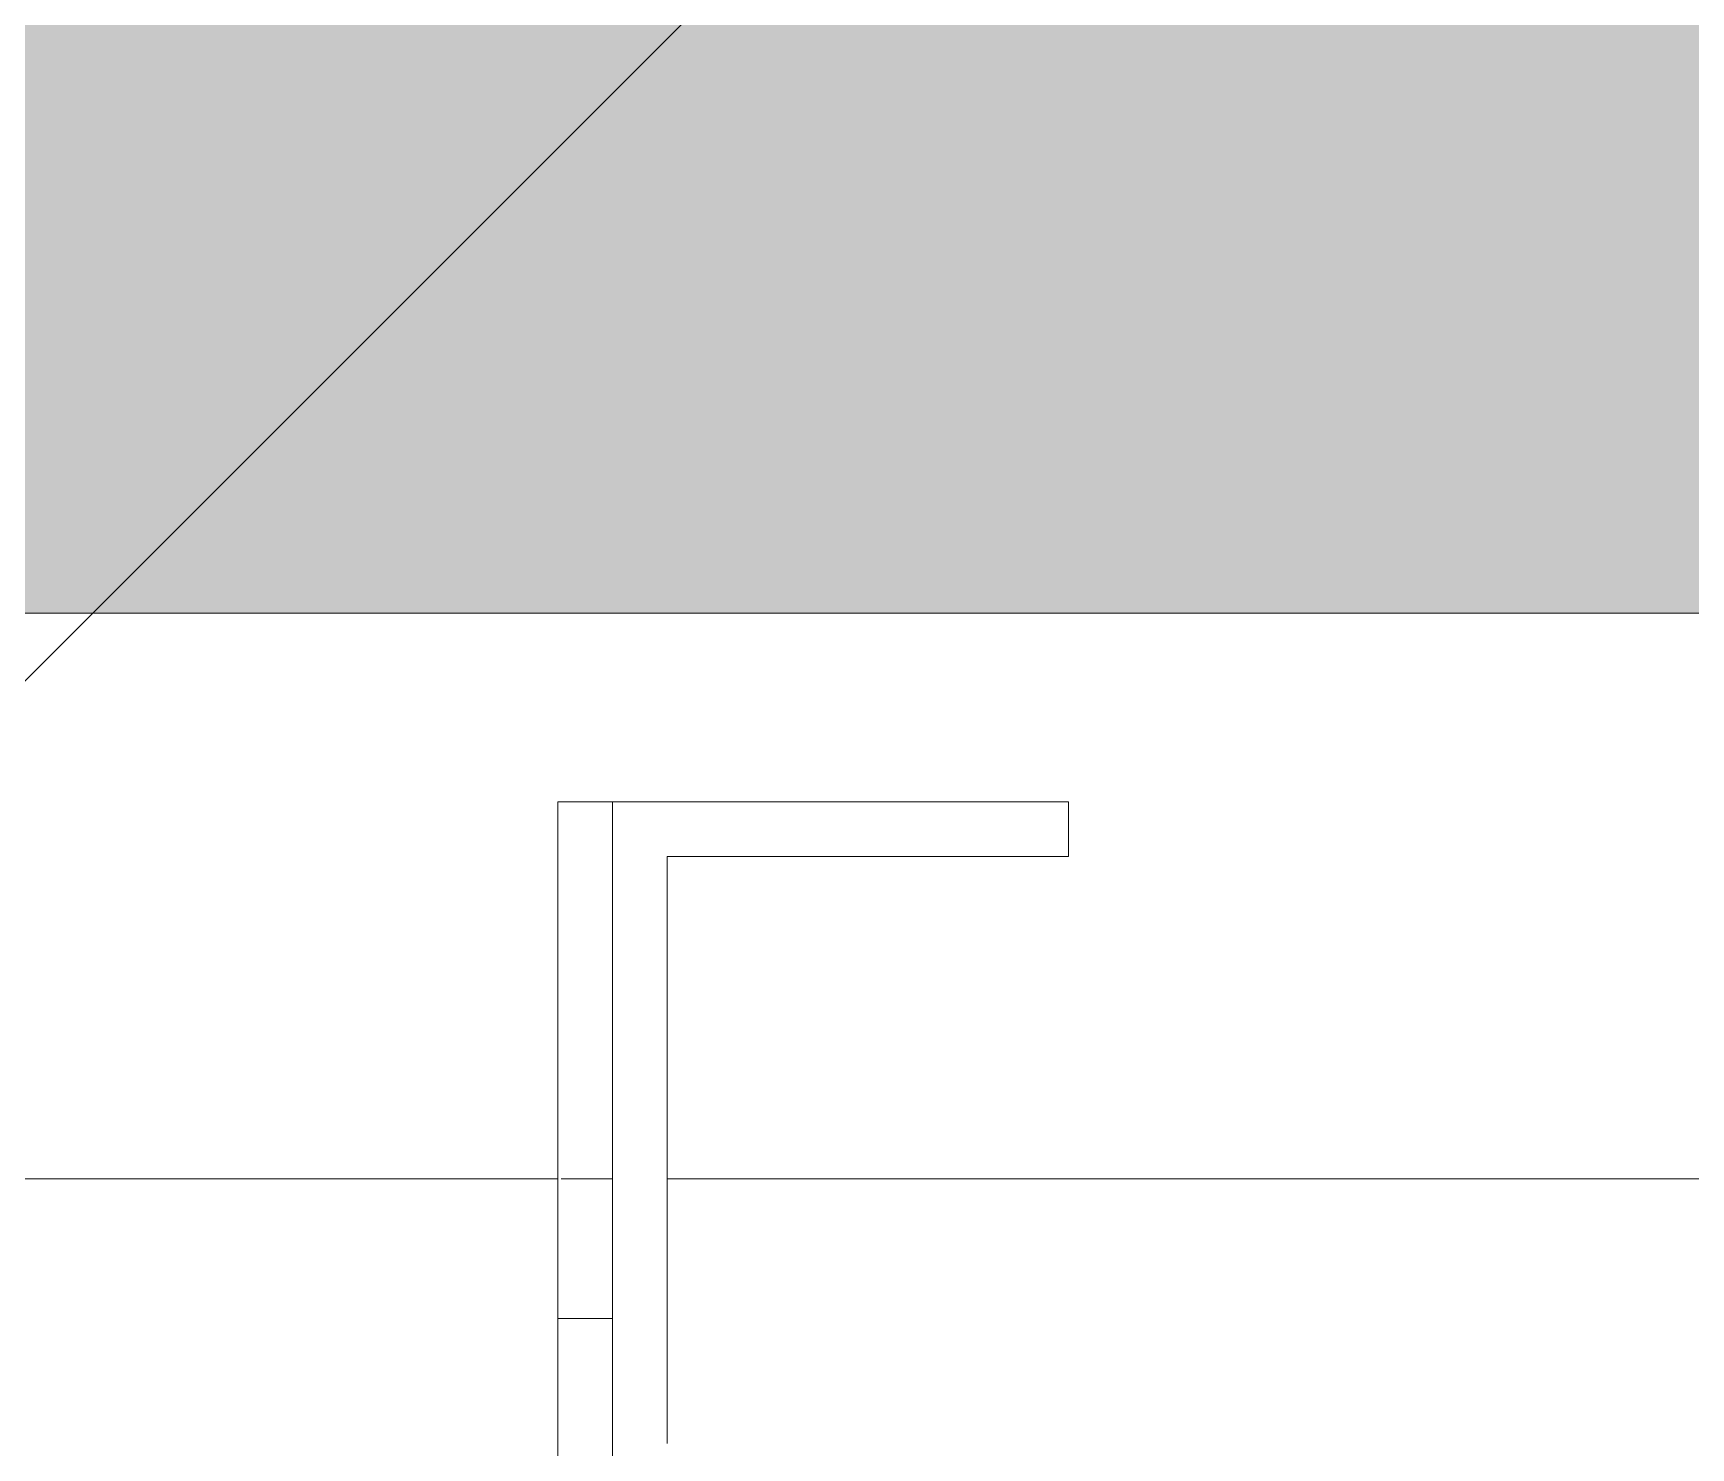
# Model space of a CAD drawing. Header units: millimetres. Extents: x -57519 to 497916, y -349472 to 446842.
# Drawn here: x 336053.4 to 336326.1, y 28720.2 to 28952.9 of the extents above; entities that cross this region are included whole.
import ezdxf

# ---------------------------------------------------------------- set-up
doc = ezdxf.new("R2010")
doc.units = ezdxf.units.MM
for name, color, linetype, lineweight in [('A-DETL-GENF', 92, 'Continuous', 5), ('A-WALL', 113, 'Continuous', 20), ('A-WALL-PATT', 111, 'Continuous', 20), ('Q-CASE', 31, 'Continuous', 5)]:
    doc.layers.add(name, color=color, linetype=linetype, lineweight=lineweight)

# ---------------------------------------------------------------- blocks, each defined once
blk = doc.blocks.new('DLN_Cat Ladder - 750x750x4500 _WDD_-9656512-SITE COVERAGE')
at = {"layer": 'Q-CASE'}
for p, q in [((-189.3, -600), (-189.3, -685)), ((-189.3, -699), (-189.3, -600)), ((-180.3, -600), (-189.3, -600)), ((-189.3, -600), (-180.3, -600)), ((-180.3, -600), (-180.3, -699)), ((-180.3, -685), (-180.3, -600)), ((-105.3, -600), (-180.3, -600)), ((-180.3, -600), (-180.3, -699)), ((-180.3, -699), (-180.3, -600)), ((-180.3, -600), (-105.3, -600)), ((-105.3, -609), (-105.3, -600)), ((-105.3, -600), (-105.3, -609)), ((-171.3, -705.49), (-171.3, -609)), ((-171.3, -609), (-105.3, -609)), ((-105.3, -609), (-171.3, -609)), ((-171.3, -609), (-171.3, -705.49)), ((-180.3, -699), (-180.3, -662)), ((-180.3, -662), (-180.3, -699)), ((-171.3, -662), (-171.3, -699)), ((-171.3, -705.49), (-171.3, -662)), ((-189.3, -685), (-189.3, -699)), ((-189.3, -685), (-180.3, -685)), ((-189.3, -685), (-180.3, -685)), ((-180.3, -699), (-180.3, -685)), ((-189.3, -699), (-189.3, -710.19)), ((-189.3, -724), (-189.3, -699)), ((-180.3, -699), (-180.3, -705.49)), ((-180.3, -699), (-180.3, -705.55)), ((-180.3, -699), (-180.3, -711.94)), ((-180.3, -705.55), (-180.3, -699)), ((-180.3, -699), (-180.3, -705.49)), ((-180.3, -705.49), (-180.3, -699)), ((-171.3, -705.55), (-171.3, -699))]:
    blk.add_line(p, q, dxfattribs=at)

msp = doc.modelspace()

# ---------------------------------------------------------------- hatches: boundary and pattern name
at = {"layer": 'A-DETL-GENF'}
h = msp.add_hatch(dxfattribs=at)
h.set_pattern_fill('FP_40', color=250, style=0, pattern_type=2)
h.set_pattern_definition([(45, (248763.4, 0), (-1257.236, 1257.236), []), (45, (248763.4, 1905), (-1257.236, 1257.236), [])])
h.paths.add_polyline_path([(325750.11, -8642.51), (328562.73, -8642.51), (328562.73, 4657.49), (341312.73, 4657.49), (341312.73, 30557.49), (342712.73, 30557.49), (342712.73, 48907.68), (339962.73, 48907.68), (339962.73, 52157.49), (338962.73, 52157.49), (338962.73, 53757.49), (297512.73, 53757.49), (297512.73, 52247.49), (286277.73, 52247.49), (286277.73, 34407.49), (285902.73, 34407.49), (285902.73, 7407.49), (286277.73, 7407.49), (286277.73, -2267.51), (315555.23, -2267.51), (315555.23, -8642.51), (321257.06, -8642.51)], flags=0)
at = {"layer": 'A-WALL-PATT', "lineweight": 5, "transparency": 33554560}
msp.add_hatch(color=253, dxfattribs=at).paths.add_polyline_path([(336421.08, 28857.49), (340452.73, 28857.49), (340452.73, 29007.49), (331327.73, 29007.49), (331327.73, 28857.49), (336140.26, 28857.49)], flags=0)

# ---------------------------------------------------------------- linework, layer by layer
at = {"layer": 'A-WALL', "lineweight": 18}
for p, q in [((340302.73, 28857.49), (331177.73, 28857.49)), ((331084.73, 28764.49), (336139.73, 28764.49)), ((336140.26, 28764.49), (336148.73, 28764.49)), ((336157.73, 28764.49), (336589.73, 28764.49))]:
    msp.add_line(p, q, dxfattribs=at)

# ---------------------------------------------------------------- block references
at = {"layer": 'Q-CASE'}
msp.add_blockref('DLN_Cat Ladder - 750x750x4500 _WDD_-9656512-SITE COVERAGE', (336329.03, 29426.49), dxfattribs=at)

doc.saveas('drawing.dxf')
